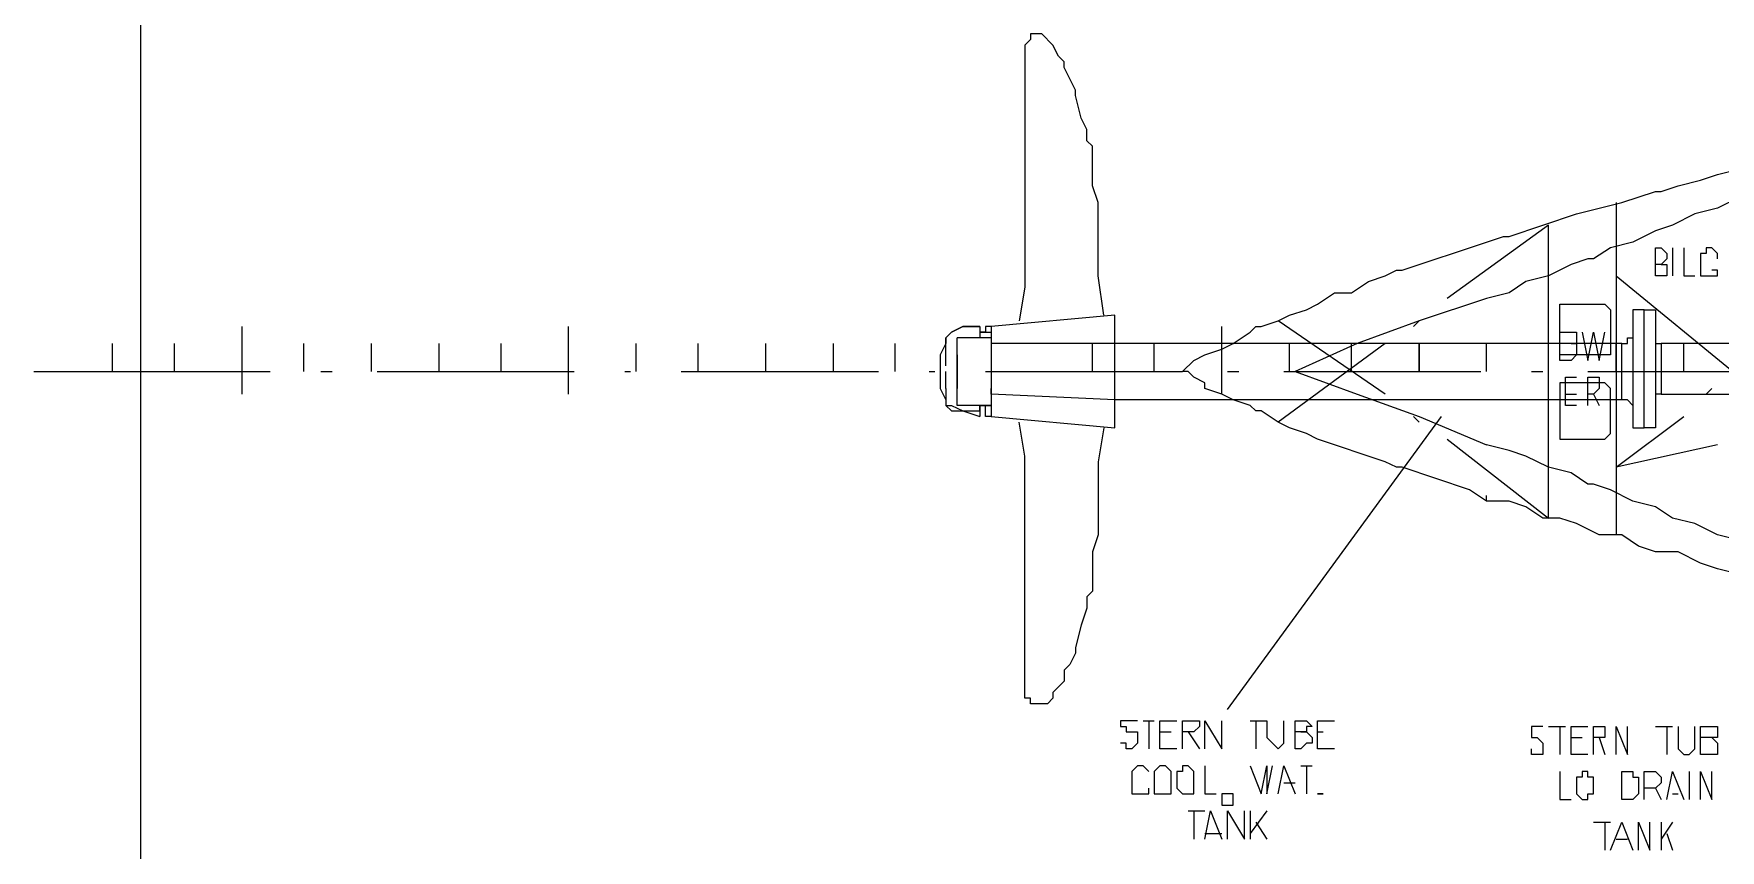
# Model space of a CAD drawing. Header units: millimetres. Extents: x -1005 to 294628, y -1154 to 182592.
# Drawn here: x -1005 to 19623, y 82170 to 92157 of the extents above; entities that cross this region are included whole.
import ezdxf

# ---------------------------------------------------------------- set-up
doc = ezdxf.new("R2010")
doc.units = ezdxf.units.MM
doc.layers.add('PDF_Geomertry', color=7, linetype='Continuous')

msp = doc.modelspace()

# ---------------------------------------------------------------- linework, layer by layer
at = {"color": 3}
msp.add_xline((304, -120010), (0, 1), dxfattribs=at)
at = {"layer": 'PDF_Geomertry', "lineweight": 5}
for points in [[(12082, 88713), (12013, 89196), (12013, 90091), (11944, 90298), (11944, 90780), (11875, 90849), (11875, 90986), (11806, 91124), (11737, 91400), (11737, 91468), (11599, 91744), (11599, 91813), (11531, 91882), (11462, 92019), (11324, 92157), (11186, 92157), (11186, 92088), (11117, 92019), (11117, 89058), (11048, 88645)], [(10635, 88025), (13046, 88025), (13184, 88162), (13321, 88231), (13528, 88300), (13666, 88369), (13872, 88507), (13941, 88576), (14010, 88576), (14217, 88645), (14354, 88713), (14561, 88782), (14699, 88851), (14905, 88989), (15112, 88989), (15319, 89127), (15525, 89196), (15663, 89264), (15732, 89264), (16765, 89609), (16972, 89678), (17041, 89678), (17867, 89953), (18418, 90091), (18831, 90229), (18900, 90229), (19107, 90298), (19382, 90366), (19589, 90435), (20415, 90642)], [(20415, 90366), (20140, 90229), (19864, 90160), (19589, 90022), (19313, 89953), (19038, 89815), (18831, 89747), (18556, 89609), (18280, 89540), (18074, 89402), (18005, 89402), (17798, 89333), (17523, 89196), (17247, 89127), (17041, 88989), (16765, 88920), (16765, 88920)], [(18349, 90091), (18349, 86027)], [(16283, 87198), (17523, 86234), (17523, 88025), (17523, 89815), (16283, 88920)], [(17523, 86234), (17523, 89815)], [(18900, 89333), (18969, 89333), (18969, 89196), (18831, 89196), (18831, 89540), (18900, 89540), (18969, 89471), (18969, 89402), (18900, 89333), (18831, 89333)], [(19038, 89540), (19038, 89196)], [(19176, 89540), (19176, 89196), (19313, 89196)], [(19589, 89402), (19589, 89471), (19520, 89540), (19451, 89540), (19451, 89471), (19382, 89471), (19382, 89196), (19589, 89196), (19589, 89264), (19520, 89264)], [(18349, 89196), (19864, 87956)], [(16765, 88920), (15939, 88645), (15870, 88576)], [(18556, 87611), (18487, 87680), (18418, 87680), (12219, 87680), (10704, 87749), (10704, 87474), (12219, 87336), (12219, 88713), (10704, 88576), (10704, 88369), (10704, 87749), (10704, 87818)], [(1544, 87749), (1544, 88576)], [(5538, 87749), (5538, 88576)], [(10153, 88094), (10153, 88231), (10153, 88369), (10153, 88438), (10222, 88507), (10360, 88576), (10497, 88576), (10566, 88576), (10360, 88576), (10222, 88507), (10153, 88438), (10153, 88369), (10084, 88231), (10084, 88025), (10084, 87818), (10153, 87680), (10153, 87611), (10222, 87543), (10360, 87543), (10566, 87474), (10566, 87474)], [(10635, 88507), (10635, 88507), (10566, 88507), (10704, 88507), (10704, 88438), (10291, 88438)], [(10566, 88576), (10566, 88576), (10566, 88507), (10566, 88507)], [(10566, 88576), (10566, 88576), (10566, 88507), (10566, 88438)], [(10704, 88576), (10635, 88576), (10635, 88507)], [(13528, 87749), (13528, 88576)], [(15525, 87749), (14217, 88645)], [(15939, 88645), (15181, 88369), (14423, 88025), (15181, 87749), (15939, 87474), (16765, 87129)], [(17523, 87749), (17523, 88576)], [(17798, 88369), (17867, 88369), (17867, 88231), (17798, 88162), (17660, 88162), (17660, 88507), (17867, 88507), (17867, 88369), (17660, 88369)], [(17936, 88507), (18005, 88162), (18074, 88507), (18143, 88162), (18211, 88507)], [(-40, 88025), (-40, 88369)], [(717, 88025), (717, 88369)], [(2301, 88025), (2301, 88369)], [(3128, 88025), (3128, 88369)], [(3954, 88025), (3954, 88369)], [(4712, 88025), (4712, 88369)], [(6365, 88025), (6365, 88369)], [(7123, 88025), (7123, 88369)], [(7949, 88025), (7949, 88369)], [(8776, 88025), (8776, 88369)], [(9533, 88025), (9533, 88369)], [(10704, 88438), (10704, 88438), (10704, 87611), (10291, 87611), (10291, 88438)], [(18418, 88369), (12219, 88369), (10704, 88369)], [(10704, 88300), (10704, 88231)], [(11944, 88025), (11944, 88369)], [(12701, 88025), (12701, 88369)], [(15525, 88369), (14217, 87405)], [(14354, 88025), (14354, 88369)], [(15112, 88025), (15112, 88369)], [(16765, 88025), (16765, 88369)], [(18349, 88025), (18349, 88369)], [(18418, 87680), (18418, 88369), (18487, 88369), (18487, 88438), (18556, 88438)], [(18831, 88369), (18900, 88369)], [(22069, 88369), (18900, 88369), (18900, 87749), (22069, 87749)], [(19176, 88025), (19176, 88369)], [(10291, 88231), (10291, 88231), (10291, 87818)], [(-1005, 88025), (1888, 88025)], [(2508, 88025), (2646, 88025)], [(3197, 88025), (5607, 88025)], [(6227, 88025), (6296, 88025)], [(6916, 88025), (9327, 88025)], [(9946, 88025), (10015, 88025)], [(10153, 87818), (10153, 88025), (10153, 88025)], [(16765, 86441), (16558, 86578), (15732, 86854), (15663, 86854), (15525, 86923), (14699, 87198), (14561, 87267), (14354, 87336), (14217, 87405), (14010, 87543), (13941, 87543), (13872, 87611), (13666, 87680), (13528, 87749), (13321, 87818), (13321, 87887), (13184, 87956), (13115, 88025), (13046, 88025)], [(13597, 88025), (13735, 88025)], [(14286, 88025), (16696, 88025)], [(17316, 88025), (17454, 88025)], [(17867, 87611), (17729, 87611), (17729, 87956), (17867, 87956)], [(18005, 88025), (20415, 88025)], [(18005, 87611), (18005, 87956), (18143, 87956), (18143, 87818), (18074, 87749), (18005, 87749)], [(10153, 87818), (10153, 87749), (10153, 87611), (10222, 87611), (10360, 87543)], [(17729, 87749), (17867, 87749)], [(18074, 87749), (18143, 87611)], [(18900, 87749), (18831, 87749), (18831, 87680)], [(19451, 87749), (19520, 87818)], [(10360, 87543), (10497, 87543), (10566, 87543), (10566, 87611), (10566, 87543), (10566, 87474), (10566, 87474)], [(10566, 87611), (10566, 87611)], [(10704, 87474), (10635, 87474), (10635, 87543), (10635, 87611), (10566, 87611), (10704, 87611), (10704, 87611), (10704, 87611)], [(13597, 83892), (16214, 87474)], [(15939, 87405), (15870, 87474)], [(19589, 87129), (18349, 86854), (19176, 87474)], [(12082, 87336), (12013, 86923), (12013, 86027), (11944, 85821), (11944, 85339), (11875, 85270), (11875, 85132), (11806, 84925), (11737, 84650), (11737, 84581), (11668, 84443), (11599, 84374), (11599, 84237), (11462, 84099), (11462, 84030), (11393, 83961), (11186, 83961), (11186, 84030), (11117, 84030), (11117, 86992), (11048, 87405)], [(19864, 85958), (19589, 86027), (19313, 86165), (19038, 86234), (18831, 86372), (18556, 86441), (18280, 86578), (18074, 86647), (18005, 86647), (17798, 86785), (17523, 86854), (17247, 86992), (17041, 87060), (16765, 87129), (16765, 87129)], [(21793, 85063), (19589, 85614), (19382, 85683), (19107, 85821), (18831, 85821), (18625, 85890), (18418, 86027), (18143, 86027), (17867, 86165), (17660, 86234), (17454, 86234), (17247, 86372), (17041, 86441), (16765, 86441), (16765, 86509)], [(12495, 83754), (12288, 83754), (12288, 83686), (12357, 83686), (12357, 83617), (12495, 83617), (12495, 83479), (12426, 83410), (12357, 83410), (12357, 83479), (12288, 83479)], [(12564, 83754), (12701, 83754)], [(12633, 83754), (12633, 83410)], [(12977, 83410), (12770, 83410), (12770, 83754), (12977, 83754)], [(13046, 83410), (13046, 83754), (13252, 83754), (13252, 83686), (13184, 83617), (13046, 83617)], [(13321, 83410), (13321, 83754), (13528, 83410), (13528, 83754)], [(13872, 83754), (14079, 83754), (14079, 83548), (14217, 83410), (14286, 83479), (14286, 83754)], [(13941, 83754), (13941, 83410)], [(14492, 83617), (14561, 83617), (14630, 83548), (14630, 83479), (14561, 83479), (14492, 83410), (14423, 83410), (14423, 83754), (14561, 83754), (14630, 83686), (14561, 83686), (14561, 83617), (14423, 83617)], [(14905, 83410), (14699, 83410), (14699, 83754), (14905, 83754)], [(12770, 83617), (12908, 83617)], [(13115, 83617), (13252, 83410)], [(14699, 83617), (14768, 83617)], [(17454, 83686), (17316, 83686), (17316, 83548), (17385, 83548), (17454, 83479), (17454, 83341), (17316, 83341), (17316, 83410)], [(17523, 83686), (17729, 83686)], [(17660, 83686), (17660, 83341)], [(18005, 83341), (17798, 83341), (17798, 83686), (18005, 83686)], [(17798, 83548), (17936, 83548)], [(18074, 83341), (18074, 83686), (18211, 83686), (18211, 83548), (18074, 83548)], [(18143, 83548), (18211, 83341)], [(18349, 83341), (18349, 83686), (18487, 83341), (18487, 83686)], [(18831, 83686), (19038, 83686)], [(18969, 83686), (18969, 83341)], [(19107, 83686), (19107, 83410), (19176, 83341), (19245, 83341), (19313, 83410), (19313, 83686)], [(19520, 83548), (19589, 83479), (19589, 83341), (19382, 83341), (19382, 83686), (19589, 83686), (19589, 83548), (19382, 83548)], [(12633, 83135), (12564, 83203), (12495, 83203), (12426, 83135), (12426, 82859), (12633, 82859), (12633, 82928)], [(13321, 83203), (13321, 82859), (13459, 82859)], [(13872, 83203), (14010, 82859), (14079, 83203), (14079, 82859), (14148, 83203)], [(14217, 82859), (14286, 83203), (14423, 82859)], [(14492, 83203), (14630, 83203)], [(14561, 83203), (14561, 82859)], [(17660, 83135), (17660, 82790), (17798, 82790)], [(18694, 82790), (18694, 83135), (18831, 83135), (18900, 83066), (18900, 82997), (18831, 82928), (18694, 82928)], [(18969, 82790), (19038, 83135), (19176, 82790)], [(19245, 83135), (19245, 82790)], [(19382, 82790), (19382, 83135), (19520, 82790), (19520, 83135)], [(14286, 82997), (14423, 82997)], [(18831, 82928), (18900, 82790)], [(19038, 82859), (19107, 82859)], [(13115, 82652), (13321, 82652)], [(13184, 82652), (13184, 82308)], [(13321, 82308), (13390, 82652), (13528, 82308)], [(13597, 82308), (13597, 82652), (13803, 82308), (13803, 82652)], [(13872, 82652), (13872, 82308)], [(14079, 82652), (13872, 82377)], [(13941, 82515), (14079, 82308)], [(18074, 82515), (18280, 82515)], [(18211, 82515), (18211, 82170)], [(18280, 82170), (18418, 82515), (18556, 82170)], [(18625, 82170), (18625, 82515), (18762, 82170), (18762, 82515)], [(18900, 82515), (18900, 82170)], [(19038, 82515), (18900, 82308)], [(13321, 82377), (13528, 82377)], [(18349, 82308), (18487, 82308)], [(18969, 82377), (19038, 82170)]]:
    msp.add_lwpolyline(points, dxfattribs=at)
for points in [[(17729, 88231), (17660, 88231), (17660, 88300), (17660, 88782), (17660, 88851), (17729, 88851), (18211, 88851), (18280, 88782), (18280, 88300), (18280, 88231), (18211, 88231)], [(18556, 88782), (18556, 87336), (18694, 87336), (18694, 88782)], [(18694, 87336), (18694, 88782), (18831, 88782), (18831, 87336)], [(15939, 88369), (15939, 88025)], [(17660, 87818), (17660, 87336), (17660, 87267), (17660, 87198), (17729, 87198), (18211, 87198), (18280, 87267), (18280, 87336), (18280, 87818), (18211, 87887), (17729, 87887), (17660, 87887)], [(12770, 83203), (12701, 83135), (12701, 82859), (12908, 82859), (12908, 83135), (12839, 83203), (12770, 83203)], [(13115, 83203), (13046, 83203), (13046, 83135), (12977, 83135), (12977, 82928), (13046, 82859), (13184, 82859), (13184, 83135), (13115, 83203)], [(17936, 83135), (17936, 83066), (17867, 83066), (17867, 82859), (17936, 82790), (18005, 82790), (18005, 82859), (18074, 82859), (18074, 83066), (18005, 83066), (18005, 83135), (17936, 83135)], [(18418, 82790), (18418, 83135), (18556, 83135), (18556, 83066), (18625, 83066), (18625, 82859), (18556, 82790), (18418, 82790)], [(13528, 82859), (13528, 82721), (13666, 82721), (13666, 82859), (13528, 82859)], [(14699, 82859), (14768, 82859), (14699, 82859)]]:
    msp.add_lwpolyline(points, close=True, dxfattribs=at)

doc.saveas('drawing.dxf')
